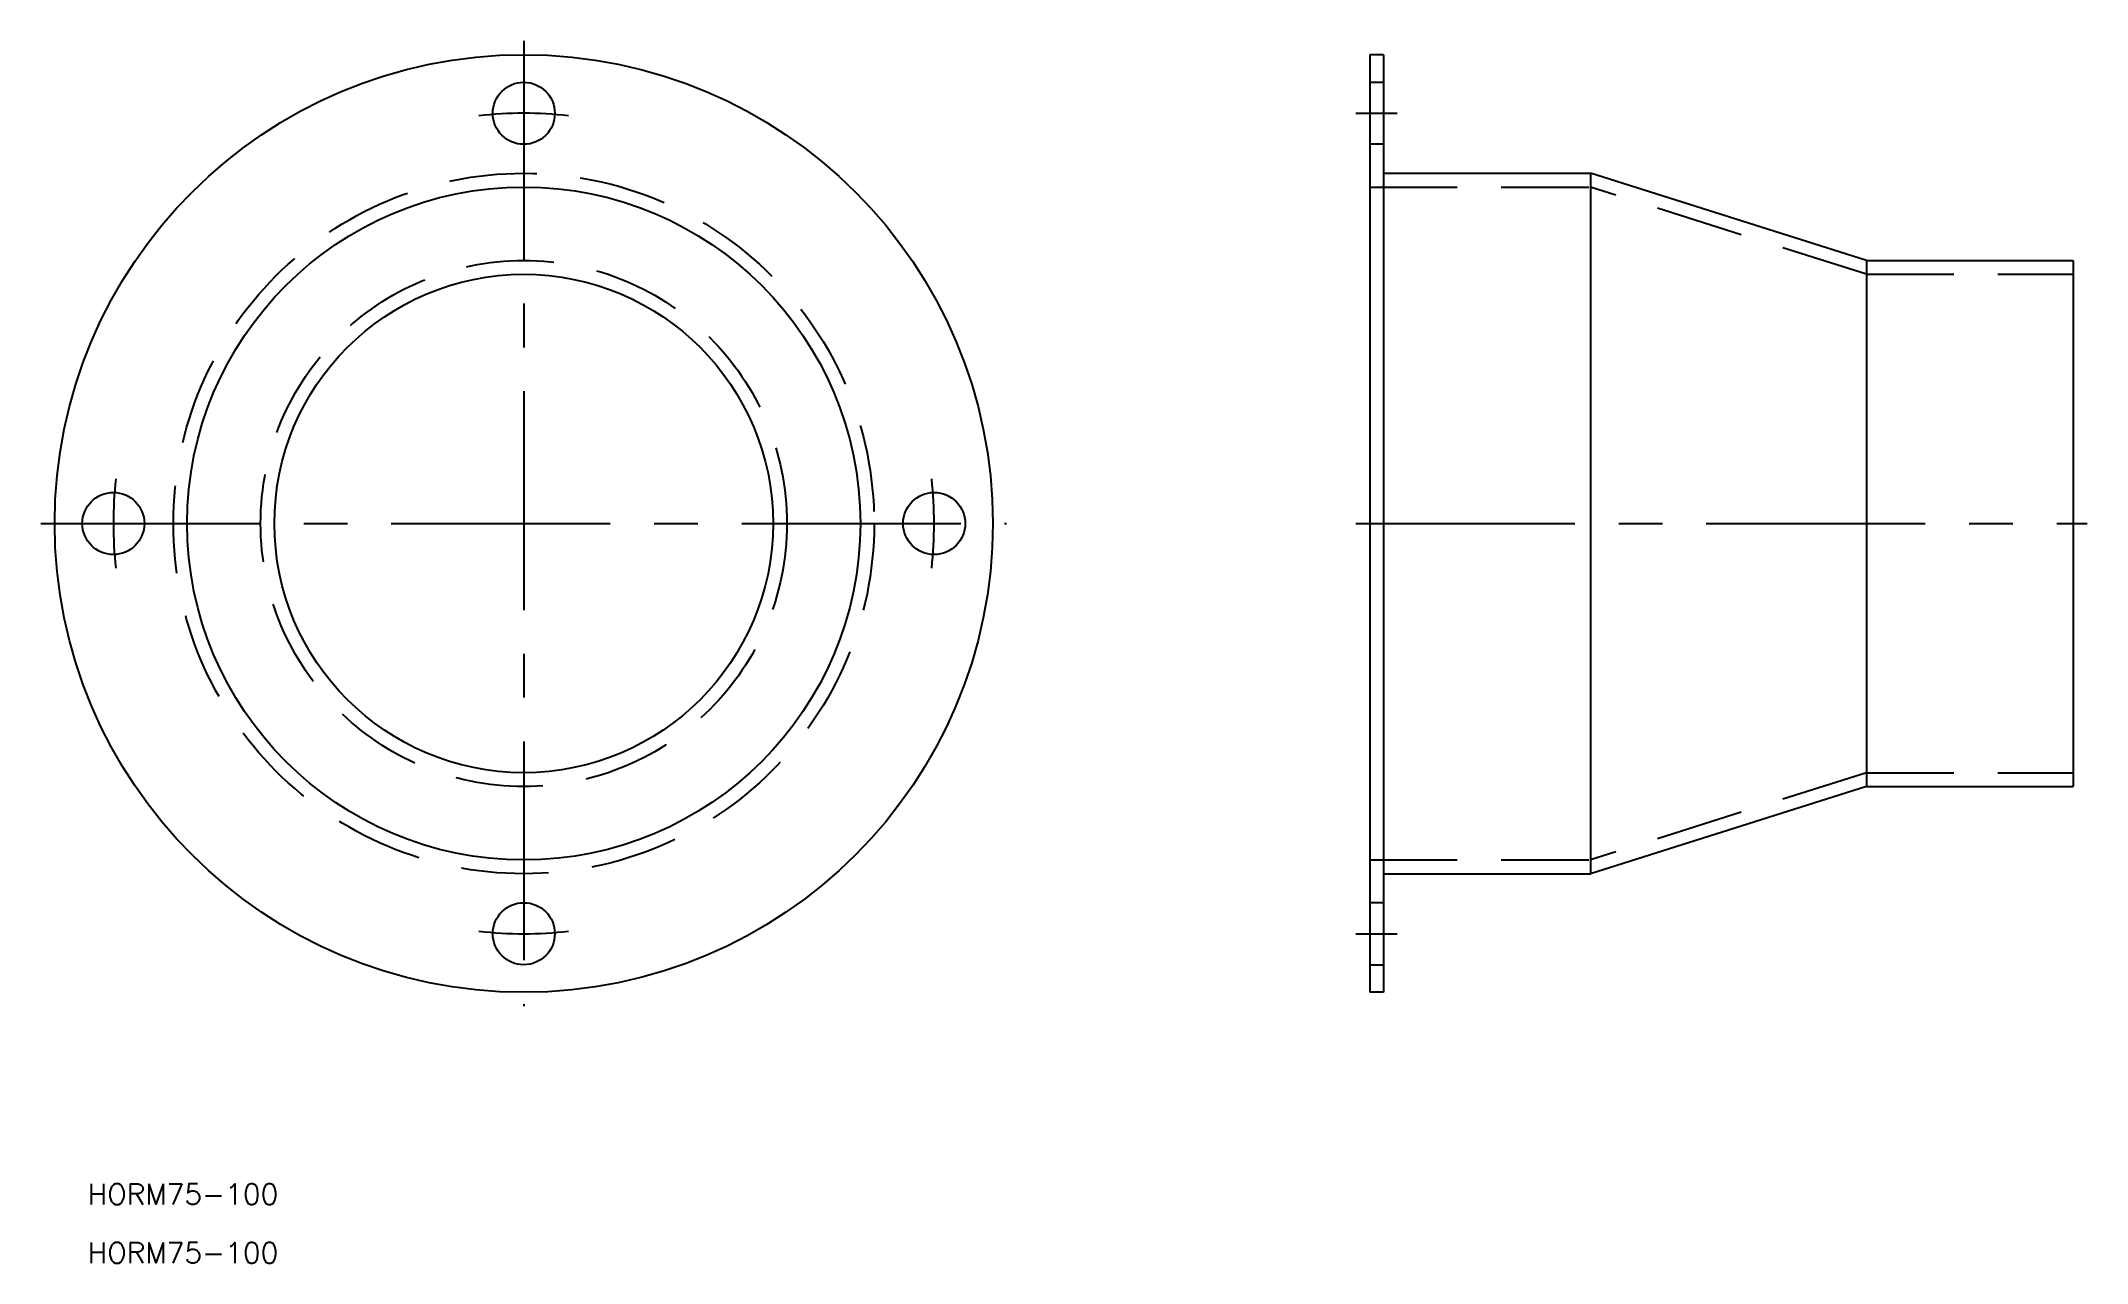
# Model space of a CAD drawing. Extents: x -70 to 227, y -107 to 70.
import ezdxf

# ---------------------------------------------------------------- set-up
doc = ezdxf.new("R2010")
doc.units = 0
doc.linetypes.add('CENTER', pattern=[50.8, 31.75, -6.35, 6.35, -6.35])
doc.linetypes.add('DASHED', pattern=[19.05, 12.7, -6.35])
doc.layers.get('0').update_dxf_attribs({"linetype": 'CONTINUOUS'})
doc.layers.add('CENTER', color=1, linetype='CENTER')
doc.styles.get("Standard").update_dxf_attribs({"font": 'txt.shx', "height": 3, "bigfont": 'bigfont.shx'})

msp = doc.modelspace()

# ---------------------------------------------------------------- linework, layer by layer
at = {"color": 7, "linetype": 'CONTINUOUS'}
for p, q in [((122.65, 68), (122.65, -68)), ((124.65, 68), (122.65, 68)), ((124.65, 68), (124.65, -68)), ((124.65, 50.8), (154.65, 50.8)), ((124.65, 50.8), (154.65, 50.8)), ((154.65, 50.8), (154.65, -50.8)), ((194.65, 38.15), (154.65, 50.8)), ((194.65, 38.15), (194.65, -38.15)), ((194.65, 38.15), (224.65, 38.15)), ((224.65, 38.15), (224.65, -38.15)), ((194.65, -38.15), (154.65, -50.8)), ((194.65, -38.15), (224.65, -38.15)), ((124.65, -50.8), (154.65, -50.8)), ((124.65, -50.8), (154.65, -50.8)), ((124.65, -68), (122.65, -68))]:
    msp.add_line(p, q, dxfattribs=at)
at = {"color": 3, "linetype": 'DASHED'}
for p, q in [((122.65, 64), (124.65, 64)), ((124.65, 55), (122.65, 55)), ((122.65, 48.8), (154.65, 48.8)), ((194.65, 36.15), (154.65, 48.8)), ((194.65, 36.15), (224.65, 36.15)), ((194.65, -36.15), (154.65, -48.8)), ((194.65, -36.15), (224.65, -36.15)), ((122.65, -48.8), (154.65, -48.8)), ((124.65, -55), (122.65, -55)), ((122.65, -64), (124.65, -64))]:
    msp.add_line(p, q, dxfattribs=at)
at = {"color": 7, "linetype": 'CONTINUOUS'}
for centre, radius in [((0, 0), 68), ((0, 59.5), 4.5), ((0, 0), 48.8), ((0, 0), 36.15), ((-59.5, 0), 4.5), ((59.5, 0), 4.5), ((0, -59.5), 4.5)]:
    msp.add_circle(centre, radius, dxfattribs=at)
at = {"color": 3, "linetype": 'DASHED'}
for radius in [50.8, 38.15]:
    msp.add_circle((0, 0), radius, dxfattribs=at)
at = {"layer": 'CENTER', "color": 1, "linetype": 'CENTER'}
for p, q in [((0, 70), (0, -70)), ((120.65, 59.5), (126.65, 59.5)), ((-70, 0), (70, 0)), ((120.65, 0), (226.65, 0)), ((120.65, -59.5), (126.65, -59.5))]:
    msp.add_line(p, q, dxfattribs=at)
for start, end in [(83.7398, 96.2602), (173.7398, 186.2602), (353.7398, 6.2602), (263.7398, 276.2602)]:
    msp.add_arc((0, 0), 59.5, start, end, dxfattribs=at)

# ---------------------------------------------------------------- texts
at = {"color": 7, "linetype": 'CONTINUOUS'}
for p in [(-63.22, -98.79), (-63.22, -107.28)]:
    msp.add_text('HORM75-100', height=3, dxfattribs=at).set_placement(p)

doc.saveas('drawing.dxf')
